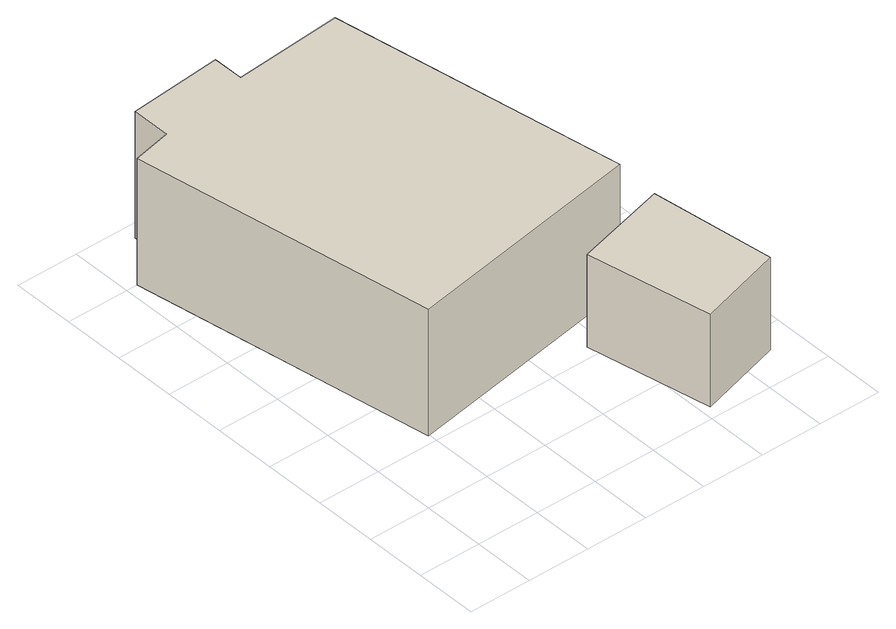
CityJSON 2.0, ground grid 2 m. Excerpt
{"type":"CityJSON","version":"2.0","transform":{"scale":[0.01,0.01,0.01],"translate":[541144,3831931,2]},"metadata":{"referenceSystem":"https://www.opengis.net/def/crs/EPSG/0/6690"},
"CityObjects":{
"building1":{"type":"Building","attributes":{"計測周辺長":37.38,"1/2500図郭":84,"区名":"大正区","町丁目名称":"船町２丁目","街区番号":1,"class":"3001","usage":"441","measuredHeight":4.2,"storeysAboveGround":2,"BuildingDetailAttribute.buildingRoofEdgeArea":80.5,"BuildingDetailAttribute.buildingStructureType":"610","BuildingDetailAttribute.buildingStructureOrgType":"2","BuildingDetailAttribute.detailedUsage":"1520","BuildingDetailAttribute.specifiedBuildingCoverageRate":0.6,"BuildingDetailAttribute.surveyYear":2017,"BuildingTsunamiRiskAttribute.description":"1","BuildingTsunamiRiskAttribute.rank":"2","BuildingTsunamiRiskAttribute.depth":0.65,"BuildingHighTideRiskAttribute.description":"1","BuildingHighTideRiskAttribute.rank":"3","BuildingHighTideRiskAttribute.depth":3.31,"BuildingIDAttribute.prefecture":"27","BuildingIDAttribute.city":"27108"},"geometry":[{"type":"Solid","lod":"1","boundaries":[[[[0,1,2,3,4,5,6,7]],[[6,8,9,7]],[[5,10,8,6]],[[4,11,10,5]],[[3,12,11,4]],[[2,13,12,3]],[[1,14,13,2]],[[0,15,14,1]],[[7,9,15,0]],[[8,10,11,12,13,14,15,9]]]]}]},
"building2":{"type":"Building","attributes":{"計測周辺長":14.04,"1/2500図郭":84,"区名":"大正区","町丁目名称":"船町２丁目","街区番号":1,"class":"3001","usage":"441","measuredHeight":3.1,"storeysAboveGround":1,"BuildingDetailAttribute.buildingRoofEdgeArea":11.97,"BuildingDetailAttribute.buildingStructureType":"610","BuildingDetailAttribute.buildingStructureOrgType":"2","BuildingDetailAttribute.detailedUsage":"1520","BuildingDetailAttribute.specifiedBuildingCoverageRate":0.6,"BuildingDetailAttribute.surveyYear":2017,"BuildingTsunamiRiskAttribute.description":"1","BuildingTsunamiRiskAttribute.rank":"2","BuildingTsunamiRiskAttribute.depth":0.68,"BuildingHighTideRiskAttribute.description":"1","BuildingHighTideRiskAttribute.rank":"3","BuildingHighTideRiskAttribute.depth":3.35,"BuildingIDAttribute.prefecture":"27","BuildingIDAttribute.city":"27108"},"geometry":[{"type":"Solid","lod":"1","boundaries":[[[[16,17,18,19]],[[18,20,21,19]],[[17,22,20,18]],[[16,23,22,17]],[[19,21,23,16]],[[20,22,23,21]]]]}]}
},
"vertices":[
[36,1400,95],[161,1427,95],[160,1552,95],[460,1579,95],[461,1480,95],[810,1508,95],[970,560,95],[196,427,95],[970,560,515],[196,427,515],[810,1508,515],[461,1480,515],[460,1579,515],[160,1552,515],[161,1427,515],[36,1400,515],
[746,433,101],[1045,511,101],[1099,111,101],[825,34,101],[1099,111,409],[825,34,409],[1045,511,409],[746,433,409]
]}
